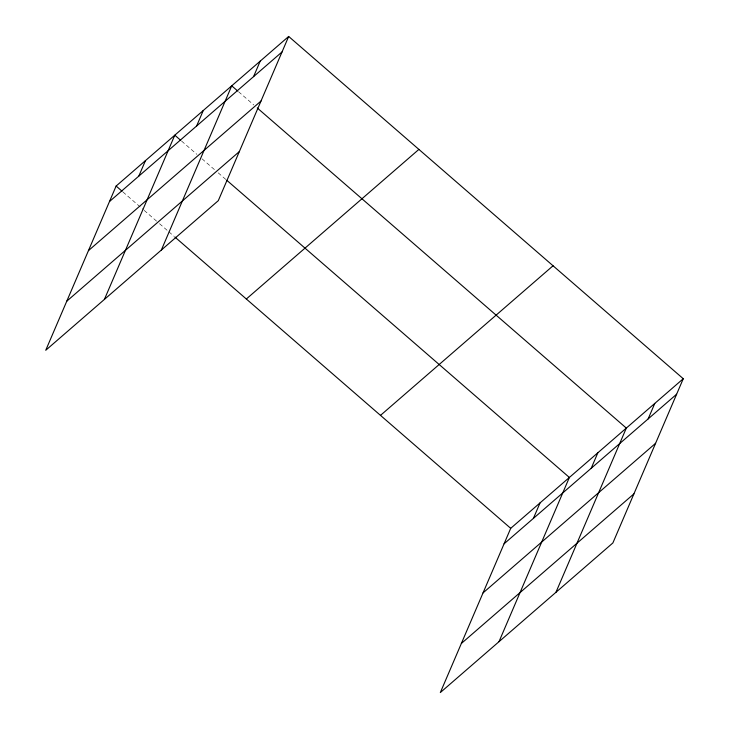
<?xml version="1.0" encoding="UTF-8"?>
<svg xmlns="http://www.w3.org/2000/svg" width="729" height="729" viewBox="0 0 729 729"><rect width="100%" height="100%" fill="white"/><g stroke="black" fill="none" stroke-linecap="round" stroke-linejoin="round"><path stroke-width="0.55" stroke-dasharray="3.65 2.73" d="M238.547 91.726L253.865 105.012M181.603 141.089L196.921 154.375M202.024 158.804L215.638 170.622M218.199 172.837L225.853 179.48M122.928 191.955L143.358 209.67M144.205 210.408L156.972 221.479M159.523 223.694L168.035 231.084M168.891 231.822L173.994 236.251"/><path stroke-width="1.09" d="M288.675 36.45L116.121 186.05L45.736 350.275L218.29 200.675L288.675 36.45L683.264 378.725L612.879 542.95L440.325 692.55L510.71 528.325L683.264 378.725M138.811 176.117L145.454 160.617M104.402 299.409L174.787 135.184L180.746 140.351M196.62 125.999L203.263 110.498M161.346 250.047L231.731 85.822L237.69 90.988M253.564 76.636L260.207 61.136M533.4 518.392L540.043 502.892M498.991 641.684L569.376 477.459L226.71 180.218M591.21 468.273L597.853 452.773M555.935 592.322L626.32 428.087L257.264 107.965M648.154 418.902L654.797 403.41M109.478 201.55L282.032 51.95M88.446 250.63L261 101.03M66.767 301.195L239.322 151.596M246.338 298.999L418.893 149.399M380.492 415.375L553.056 265.775M504.067 543.816L676.621 394.225M483.035 592.905L655.59 443.305M461.357 643.47L633.911 493.87M116.121 186.05L122.08 191.217M174.842 236.989L510.71 528.325"/></g></svg>
